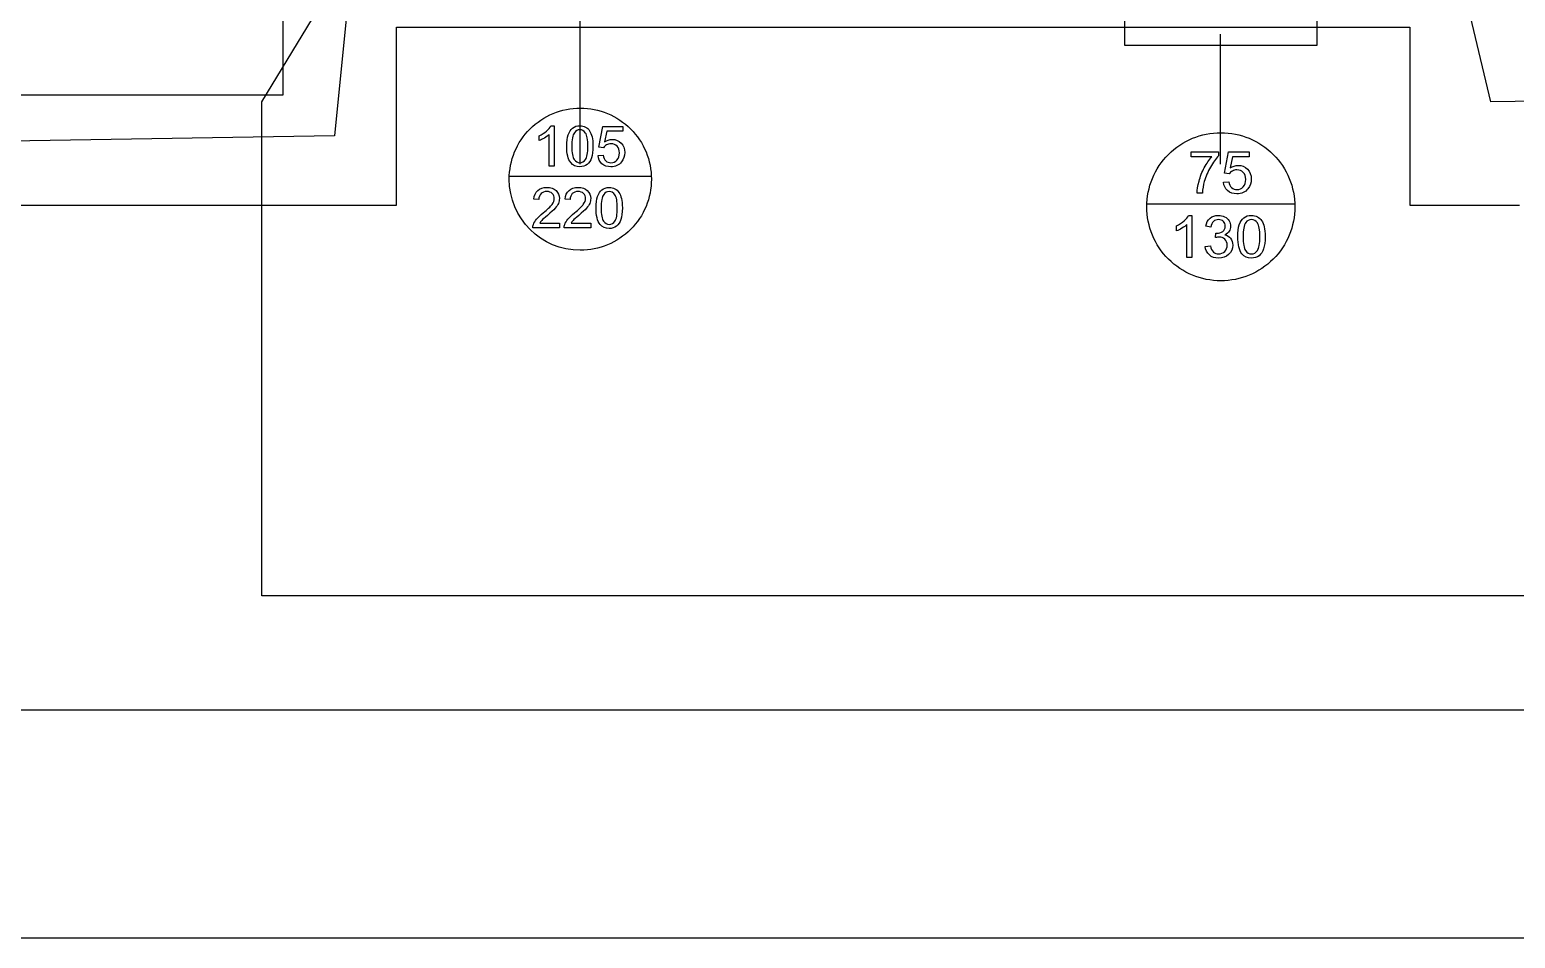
# Model space of a CAD drawing. Extents: x 2.6 to 26.4, y 3.1 to 19.6.
# Drawn here: x 8.14 to 13.84, y 3.12 to 6.61 of the extents above; entities that cross this region are included whole.
import ezdxf

# ---------------------------------------------------------------- set-up
doc = ezdxf.new("R2010")
doc.units = 0
for name, color, linetype in [('garden', 7, 'CONTINUOUS'), ('okna-drzwi_kopia', 7, 'CONTINUOUS'), ('rozmiarowka_kopia', 7, 'CONTINUOUS'), ('sciany', 7, 'CONTINUOUS')]:
    doc.layers.add(name, color=color, linetype=linetype)

msp = doc.modelspace()

# ---------------------------------------------------------------- linework, layer by layer
at = {"layer": 'garden', "color": 7}
for points in [[(2.592917, 19.577231), (26.405417, 19.577231), (26.405417, 3.120148), (2.592917, 3.120148)], [(4.470063, 15.233314), (23.784692, 15.233314), (23.784692, 6.46842), (13.747867, 6.331941), (13.610701, 6.908078), (9.37782, 6.908078), (9.307661, 6.201818), (4.470063, 6.122306)], [(9.028062, 6.331941), (9.37782, 6.908078), (9.819822, 6.947791), (13.096207, 6.846435), (14.012271, 6.819563), (13.906617, 6.331941), (13.906617, 4.435032), (9.028062, 4.435032)]]:
    msp.add_lwpolyline(points, close=True, dxfattribs=at)
at = {"layer": 'okna-drzwi_kopia', "color": 7}
for points in [[(13.079808, 6.547681), (12.3428, 6.547681), (12.3428, 7.043433), (13.079808, 7.043433)], [(10.199387, 6.161307)], [(10.218893, 6.161305)], [(10.319601, 6.125555)], [(10.524655, 6.034958)], [(12.721408, 6.023453)], [(10.312156, 5.924289)], [(10.331662, 5.924288)], [(12.995633, 5.929095)], [(12.651332, 5.776895)], [(12.776432, 5.813838)], [(12.796752, 5.813838)]]:
    msp.add_lwpolyline(points, close=True, dxfattribs=at)
for points in [[(10.251644, 6.092467), (10.251644, 6.773032)], [(12.70833, 6.591569), (12.70833, 6.092031)], [(10.138429, 6.240291), (10.150662, 6.240291), (10.150662, 6.085059)], [(10.340797, 6.155824), (10.322975, 6.158144), (10.33795, 6.237554), (10.414829, 6.237554), (10.414829, 6.219415), (10.353136, 6.219415), (10.344806, 6.177864)], [(10.093715, 6.183133), (10.093715, 6.201483)], [(10.150662, 6.085059), (10.13168, 6.085059), (10.13168, 6.20602)], [(10.319606, 6.125555), (10.339538, 6.127245)], [(12.59752, 6.121198), (12.59752, 6.140199), (12.701749, 6.140199), (12.701749, 6.124822)], [(12.676377, 6.121198), (12.59752, 6.121198)], [(12.743484, 6.054972), (12.724923, 6.057391), (12.740518, 6.140093), (12.820585, 6.140093), (12.820585, 6.121201), (12.756334, 6.121201), (12.747658, 6.077929)], [(9.978632, 6.046038), (10.524653, 6.046038)], [(12.721408, 6.023449), (12.742166, 6.02521)], [(10.092377, 5.956549), (10.072868, 5.958549)], [(10.212599, 5.956549), (10.193089, 5.958549)], [(12.426976, 5.940636), (12.995633, 5.940636)], [(12.640352, 5.981274), (12.620034, 5.981274)], [(12.587746, 5.896101), (12.600486, 5.896101), (12.600486, 5.734431)], [(10.171472, 5.866286), (10.171472, 5.848041), (10.069283, 5.848041)], [(10.095647, 5.866274), (10.171472, 5.866286)], [(10.291694, 5.866286), (10.291694, 5.848041), (10.189505, 5.848041)], [(10.215859, 5.866274), (10.291694, 5.866286)], [(12.541178, 5.836573), (12.541178, 5.855683)], [(12.600486, 5.734431), (12.580716, 5.734431), (12.580716, 5.860406)], [(12.673086, 5.85081), (12.653317, 5.854322)], [(12.690327, 5.810651), (12.692523, 5.828004)], [(12.651337, 5.776935), (12.671107, 5.779567)]]:
    msp.add_lwpolyline(points, dxfattribs=at)
for points in [[(10.058596, 6.228005), (10.109796, 6.279205), (10.179237, 6.307969), (10.251644, 6.307969)], [(10.251644, 6.307969), (10.324051, 6.307969), (10.393493, 6.279205), (10.444692, 6.228006)], [(9.978634, 6.034958), (9.978634, 6.107365), (10.007397, 6.176806), (10.058596, 6.228005)], [(10.093715, 6.201483), (10.104331, 6.206476), (10.113611, 6.212522), (10.121556, 6.219622)], [(10.121556, 6.219622), (10.129501, 6.226722), (10.135125, 6.233612), (10.138429, 6.240291)], [(10.204974, 6.205387), (10.208774, 6.216565), (10.214363, 6.225178), (10.221742, 6.231224)], [(10.221742, 6.231224), (10.229195, 6.23727), (10.238545, 6.240294), (10.249794, 6.240294)], [(10.249584, 6.22458), (10.240866, 6.22458), (10.233906, 6.220889), (10.228703, 6.213507)], [(10.27173, 6.212031), (10.265823, 6.220397), (10.258441, 6.22458), (10.249584, 6.22458)], [(10.249794, 6.240294), (10.25809, 6.240294), (10.265367, 6.238607), (10.271624, 6.235234)], [(10.271624, 6.235234), (10.277884, 6.231927), (10.283051, 6.227111), (10.287126, 6.220787)], [(10.287126, 6.220787), (10.291206, 6.214527), (10.294406, 6.206863), (10.296726, 6.197797)], [(10.444692, 6.228006), (10.495892, 6.176806), (10.524655, 6.107365), (10.524655, 6.034958)], [(10.113647, 6.192943), (10.106265, 6.188583), (10.099621, 6.185313), (10.093715, 6.183133)], [(10.13168, 6.20602), (10.127107, 6.20166), (10.121096, 6.197301), (10.113647, 6.192943)], [(10.199384, 6.161305), (10.199384, 6.179584), (10.201247, 6.194278), (10.204974, 6.205387)], [(10.214678, 6.098454), (10.204484, 6.11132), (10.199387, 6.132271), (10.199387, 6.161307)], [(10.228703, 6.213507), (10.222163, 6.204086), (10.218893, 6.186685), (10.218893, 6.161305)], [(10.218894, 6.161305), (10.218894, 6.135925), (10.221847, 6.119016), (10.227754, 6.11058)], [(10.28069, 6.161305), (10.28069, 6.186755), (10.277703, 6.203664), (10.27173, 6.212031)], [(10.27173, 6.110685), (10.277703, 6.119121), (10.28069, 6.135995), (10.28069, 6.161305)], [(10.300206, 6.161308), (10.300206, 6.143169), (10.298343, 6.12851), (10.294616, 6.117332)], [(10.296726, 6.197797), (10.299046, 6.188797), (10.300206, 6.176634), (10.300206, 6.161308)], [(10.352398, 6.16658), (10.347478, 6.16384), (10.343611, 6.160254), (10.340797, 6.155824)], [(10.344806, 6.177864), (10.354086, 6.18433), (10.363823, 6.187564), (10.374018, 6.187564)], [(10.368955, 6.1708), (10.362842, 6.1708), (10.357323, 6.169393), (10.352398, 6.16658)], [(10.392788, 6.16141), (10.386741, 6.16767), (10.378797, 6.1708), (10.368955, 6.1708)], [(10.374018, 6.187564), (10.387516, 6.187564), (10.398905, 6.182888), (10.408186, 6.173538)], [(10.401968, 6.135784), (10.401968, 6.14661), (10.398908, 6.155152), (10.392788, 6.16141)], [(10.408186, 6.173538), (10.417466, 6.164188), (10.422106, 6.152166), (10.422106, 6.137472)], [(12.510254, 6.130146), (12.563576, 6.183468), (12.635896, 6.213424), (12.711304, 6.213424)], [(12.711304, 6.213424), (12.786713, 6.213424), (12.859033, 6.183468), (12.912355, 6.130146)], [(10.227754, 6.11058), (10.233727, 6.102214), (10.241074, 6.098031), (10.249795, 6.098031)], [(10.249795, 6.098031), (10.258513, 6.098031), (10.265825, 6.102249), (10.27173, 6.110685)], [(10.294616, 6.117332), (10.290889, 6.106224), (10.2853, 6.097611), (10.277848, 6.091495)], [(10.334787, 6.094234), (10.325928, 6.102108), (10.320866, 6.112548), (10.319601, 6.125555)], [(10.339538, 6.127245), (10.341011, 6.117543), (10.344421, 6.110231), (10.349767, 6.10531)], [(10.349767, 6.10531), (10.35518, 6.100456), (10.361684, 6.09803), (10.369277, 6.09803)], [(10.369277, 6.09803), (10.378416, 6.09803), (10.38615, 6.101474), (10.392478, 6.108364)], [(10.392478, 6.108364), (10.398805, 6.115254), (10.401968, 6.124394), (10.401968, 6.135784)], [(10.422106, 6.137472), (10.422106, 6.123481), (10.418028, 6.111388), (10.409873, 6.101194)], [(12.426976, 5.929095), (12.426976, 6.004504), (12.456932, 6.076824), (12.510254, 6.130146)], [(12.647931, 6.079023), (12.656864, 6.095717), (12.666346, 6.109776), (12.676377, 6.121198)], [(12.701749, 6.124822), (12.691498, 6.113913), (12.68132, 6.099415), (12.671216, 6.08133)], [(12.912355, 6.130146), (12.965677, 6.076824), (12.995633, 6.004504), (12.995633, 5.929095)], [(10.249796, 6.082425), (10.234891, 6.082425), (10.223185, 6.087768), (10.214678, 6.098454)], [(10.277848, 6.091495), (10.270466, 6.085448), (10.261115, 6.082425), (10.249796, 6.082425)], [(10.369272, 6.082423), (10.355211, 6.082423), (10.343716, 6.08636), (10.334787, 6.094234)], [(10.409873, 6.101194), (10.39996, 6.08868), (10.386427, 6.082423), (10.369272, 6.082423)], [(12.627502, 6.027184), (12.632265, 6.045123), (12.639075, 6.062402), (12.647931, 6.079023)], [(12.671216, 6.08133), (12.661185, 6.063244), (12.653424, 6.044646), (12.647932, 6.025536)], [(12.755565, 6.066175), (12.750438, 6.063321), (12.746411, 6.059587), (12.743484, 6.054972)], [(12.747658, 6.077929), (12.757323, 6.084665), (12.767464, 6.088033), (12.77808, 6.088033)], [(12.772809, 6.070568), (12.766439, 6.070568), (12.760691, 6.069103), (12.755565, 6.066175)], [(12.797631, 6.060792), (12.791334, 6.067309), (12.78306, 6.070568), (12.772809, 6.070568)], [(12.77808, 6.088033), (12.792139, 6.088033), (12.804001, 6.083163), (12.813666, 6.073425)], [(12.807186, 6.034104), (12.807186, 6.045379), (12.804001, 6.054276), (12.797631, 6.060792)], [(12.813666, 6.073425), (12.823331, 6.063687), (12.828163, 6.051167), (12.828163, 6.035864)], [(10.251644, 5.761948), (10.100865, 5.761948), (9.978634, 5.884178), (9.978634, 6.034958)], [(10.072868, 5.958549), (10.074201, 5.973102), (10.079228, 5.984175), (10.087948, 5.991769)], [(10.087948, 5.991769), (10.096666, 5.999432), (10.108372, 6.003264), (10.123066, 6.003264)], [(10.123066, 6.003264), (10.1379, 6.003264), (10.149641, 5.999151), (10.158289, 5.990925)], [(10.158289, 5.990925), (10.166936, 5.982699), (10.17126, 5.972504), (10.17126, 5.960342)], [(10.193089, 5.958549), (10.194422, 5.973102), (10.199449, 5.984175), (10.208169, 5.991769)], [(10.208169, 5.991769), (10.216887, 5.999432), (10.228593, 6.003264), (10.243287, 6.003264)], [(10.243287, 6.003264), (10.258122, 6.003264), (10.269863, 5.999151), (10.27851, 5.990925)], [(10.27851, 5.990925), (10.287157, 5.982699), (10.291481, 5.972504), (10.291481, 5.960342)], [(10.317743, 5.968369), (10.321543, 5.979547), (10.327132, 5.98816), (10.334511, 5.994206)], [(10.334511, 5.994206), (10.341964, 6.000252), (10.351314, 6.003276), (10.362563, 6.003276)], [(10.362563, 6.003276), (10.370859, 6.003276), (10.378136, 6.001589), (10.384393, 5.998216)], [(10.384393, 5.998216), (10.390653, 5.994909), (10.39582, 5.990093), (10.399895, 5.983768)], [(10.524655, 6.034958), (10.524655, 5.962551), (10.495891, 5.893109), (10.444692, 5.84191)], [(12.620034, 5.981274), (12.620262, 5.993941), (12.622751, 6.009245), (12.627502, 6.027184)], [(12.647932, 6.025536), (12.643978, 6.012063), (12.641452, 5.997309), (12.640352, 5.981274)], [(12.737224, 5.990833), (12.727998, 5.999034), (12.722726, 6.009907), (12.721408, 6.023453)], [(12.773139, 5.978532), (12.758494, 5.978532), (12.746523, 5.982632), (12.737224, 5.990833)], [(12.742166, 6.02521), (12.743704, 6.015105), (12.747255, 6.00749), (12.752819, 6.002364)], [(12.752819, 6.002364), (12.758459, 5.997311), (12.765232, 5.994785), (12.773139, 5.994785)], [(12.773139, 5.994785), (12.782657, 5.994785), (12.790711, 5.998373), (12.797301, 6.005548)], [(12.815423, 5.998082), (12.805099, 5.985049), (12.791004, 5.978532), (12.773139, 5.978532)], [(12.797301, 6.005548), (12.803891, 6.012724), (12.807186, 6.022242), (12.807186, 6.034104)], [(12.828163, 6.035864), (12.828163, 6.021293), (12.823916, 6.008699), (12.815423, 5.998082)], [(10.100707, 5.979328), (10.09522, 5.973841), (10.092444, 5.966248), (10.092377, 5.956549)], [(10.122642, 5.987558), (10.113502, 5.987558), (10.10619, 5.984814), (10.100707, 5.979328)], [(10.108825, 5.9052), (10.125628, 5.918979), (10.136982, 5.929876), (10.142888, 5.937892)], [(10.143628, 5.979758), (10.138281, 5.984958), (10.131286, 5.987558), (10.122642, 5.987558)], [(10.142888, 5.937892), (10.148795, 5.945976), (10.151748, 5.953604), (10.151748, 5.960776)], [(10.151748, 5.960776), (10.151748, 5.968298), (10.149041, 5.974626), (10.143628, 5.979758)], [(10.16746, 5.942098), (10.164927, 5.936124), (10.160708, 5.929832), (10.154805, 5.923221)], [(10.17126, 5.960342), (10.17126, 5.954155), (10.169993, 5.948074), (10.16746, 5.942098)], [(10.220929, 5.979328), (10.215442, 5.973841), (10.212666, 5.966248), (10.212599, 5.956549)], [(10.242864, 5.987558), (10.233725, 5.987558), (10.226413, 5.984814), (10.220929, 5.979328)], [(10.229047, 5.9052), (10.24585, 5.918979), (10.257205, 5.929876), (10.26311, 5.937892)], [(10.26385, 5.979758), (10.25851, 5.984958), (10.251515, 5.987558), (10.242864, 5.987558)], [(10.26311, 5.937892), (10.269017, 5.945976), (10.27197, 5.953604), (10.27197, 5.960776)], [(10.27197, 5.960776), (10.27197, 5.968298), (10.269263, 5.974626), (10.26385, 5.979758)], [(10.287681, 5.942098), (10.285148, 5.936124), (10.280929, 5.929832), (10.275026, 5.923221)], [(10.291481, 5.960342), (10.291481, 5.954155), (10.290214, 5.948074), (10.287681, 5.942098)], [(10.312153, 5.924288), (10.312153, 5.942567), (10.314016, 5.957261), (10.317743, 5.968369)], [(10.341472, 5.976489), (10.334932, 5.967068), (10.331662, 5.949668), (10.331662, 5.924288)], [(10.362353, 5.987562), (10.353635, 5.987562), (10.346675, 5.983871), (10.341472, 5.976489)], [(10.384499, 5.975013), (10.378592, 5.983379), (10.37121, 5.987562), (10.362353, 5.987562)], [(10.393459, 5.924288), (10.393459, 5.949738), (10.390472, 5.966646), (10.384499, 5.975013)], [(10.399895, 5.983768), (10.403975, 5.977508), (10.407175, 5.969844), (10.409495, 5.960778)], [(10.409495, 5.960778), (10.411815, 5.951778), (10.412975, 5.939616), (10.412975, 5.92429)], [(10.071493, 5.861224), (10.074093, 5.868184), (10.078241, 5.875038), (10.083937, 5.881788)], [(10.083937, 5.881788), (10.089704, 5.888537), (10.098, 5.896341), (10.108825, 5.9052)], [(10.103657, 5.876503), (10.100424, 5.873129), (10.097754, 5.86972), (10.095647, 5.866274)], [(10.125593, 5.896013), (10.114204, 5.886451), (10.106892, 5.879947), (10.103657, 5.876503)], [(10.154805, 5.923221), (10.148972, 5.916614), (10.139234, 5.907545), (10.125593, 5.896013)], [(10.191715, 5.861224), (10.194315, 5.868184), (10.198463, 5.875038), (10.204159, 5.881788)], [(10.204159, 5.881788), (10.209926, 5.888537), (10.218222, 5.896341), (10.229047, 5.9052)], [(10.223879, 5.876503), (10.220646, 5.873129), (10.217972, 5.86972), (10.215859, 5.866274)], [(10.245814, 5.896013), (10.234425, 5.886451), (10.227113, 5.879947), (10.223879, 5.876503)], [(10.275026, 5.923221), (10.269193, 5.916614), (10.259455, 5.907545), (10.245814, 5.896013)], [(10.327447, 5.861436), (10.317253, 5.874301), (10.312156, 5.895252), (10.312156, 5.924289)], [(10.331663, 5.924288), (10.331663, 5.898907), (10.334616, 5.881998), (10.340523, 5.873562)], [(10.384499, 5.873668), (10.390472, 5.882104), (10.393459, 5.898978), (10.393459, 5.924288)], [(10.407385, 5.880314), (10.403658, 5.869205), (10.398069, 5.860592), (10.390617, 5.854476)], [(10.412975, 5.92429), (10.412975, 5.90615), (10.411112, 5.891492), (10.407385, 5.880314)], [(12.510254, 5.728045), (12.456932, 5.781367), (12.426976, 5.853687), (12.426976, 5.929095)], [(12.570173, 5.874574), (12.578447, 5.881969), (12.584304, 5.889145), (12.587746, 5.896101)], [(12.653317, 5.854322), (12.655733, 5.867574), (12.661224, 5.877825), (12.669792, 5.885074)], [(12.669792, 5.885074), (12.678358, 5.892396), (12.689011, 5.896057), (12.701751, 5.896057)], [(12.702192, 5.879802), (12.694503, 5.879802), (12.688096, 5.877387), (12.682971, 5.872556)], [(12.701751, 5.896057), (12.710538, 5.896057), (12.718629, 5.894155), (12.726025, 5.890349)], [(12.721192, 5.872667), (12.716287, 5.877424), (12.709954, 5.879802), (12.702192, 5.879802)], [(12.726025, 5.890349), (12.73342, 5.886612), (12.739058, 5.881487), (12.742938, 5.874973)], [(12.782253, 5.859747), (12.786207, 5.871389), (12.792028, 5.880358), (12.799716, 5.886655)], [(12.799716, 5.886655), (12.807477, 5.892952), (12.817215, 5.896101), (12.828931, 5.896101)], [(12.828713, 5.879736), (12.819633, 5.879736), (12.812385, 5.875892), (12.806966, 5.868204)], [(12.851777, 5.866666), (12.845627, 5.875379), (12.837938, 5.879736), (12.828713, 5.879736)], [(12.828931, 5.896101), (12.837571, 5.896101), (12.845149, 5.894343), (12.851666, 5.890828)], [(12.851666, 5.890828), (12.858182, 5.887387), (12.863564, 5.882372), (12.86781, 5.875782)], [(12.995633, 5.929095), (12.995633, 5.853687), (12.965677, 5.781367), (12.912355, 5.728045)], [(10.069283, 5.848041), (10.06915, 5.852607), (10.069886, 5.857002), (10.071493, 5.861224)], [(10.189505, 5.848041), (10.189372, 5.852607), (10.190108, 5.857002), (10.191715, 5.861224)], [(10.444692, 5.84191), (10.393492, 5.790711), (10.324051, 5.761947), (10.251644, 5.761948)], [(10.362565, 5.845406), (10.34766, 5.845406), (10.335954, 5.850749), (10.327447, 5.861436)], [(10.340523, 5.873562), (10.346496, 5.865196), (10.353843, 5.861013), (10.362564, 5.861013)], [(10.362564, 5.861013), (10.371282, 5.861013), (10.378594, 5.865231), (10.384499, 5.873668)], [(10.390617, 5.854476), (10.383235, 5.848429), (10.373884, 5.845406), (10.362565, 5.845406)], [(12.541178, 5.855683), (12.552234, 5.860884), (12.561899, 5.867181), (12.570173, 5.874574)], [(12.561935, 5.846787), (12.554247, 5.842247), (12.547328, 5.838842), (12.541178, 5.836573)], [(12.580716, 5.860406), (12.57596, 5.855866), (12.569699, 5.851326), (12.561935, 5.846787)], [(12.682971, 5.872556), (12.677844, 5.867725), (12.674549, 5.860476), (12.673086, 5.85081)], [(12.692523, 5.828004), (12.693839, 5.827833), (12.694902, 5.827747), (12.695711, 5.827747)], [(12.695711, 5.827747), (12.704131, 5.827747), (12.711709, 5.829943), (12.718445, 5.834336)], [(12.718445, 5.834336), (12.725181, 5.838728), (12.72855, 5.845501), (12.72855, 5.854654)], [(12.72855, 5.854654), (12.72855, 5.861903), (12.726097, 5.867907), (12.721192, 5.872667)], [(12.743263, 5.835214), (12.739532, 5.829503), (12.734004, 5.824963), (12.726679, 5.821595)], [(12.726679, 5.821595), (12.736198, 5.819396), (12.743593, 5.81482), (12.748865, 5.807866)], [(12.742938, 5.874973), (12.746892, 5.868457), (12.748869, 5.861537), (12.748869, 5.854215)], [(12.748869, 5.854215), (12.748869, 5.847259), (12.747, 5.840925), (12.743263, 5.835214)], [(12.776434, 5.813838), (12.776434, 5.832875), (12.778374, 5.848178), (12.782253, 5.859747)], [(12.806966, 5.868204), (12.800157, 5.858392), (12.796752, 5.840271), (12.796752, 5.813838)], [(12.861112, 5.813838), (12.861112, 5.840343), (12.858001, 5.857953), (12.851777, 5.866666)], [(12.86781, 5.875782), (12.87206, 5.869266), (12.875392, 5.861285), (12.877805, 5.851839)], [(12.877805, 5.851839), (12.88022, 5.842467), (12.881428, 5.8298), (12.881428, 5.813838)], [(12.667257, 5.744166), (12.657959, 5.752586), (12.65265, 5.763495), (12.651332, 5.776895)], [(12.671107, 5.779567), (12.673374, 5.768364), (12.677218, 5.760273), (12.682639, 5.755294)], [(12.704276, 5.812847), (12.700544, 5.812847), (12.695895, 5.812115), (12.690327, 5.810651)], [(12.7269, 5.803951), (12.720969, 5.809881), (12.713428, 5.812847), (12.704276, 5.812847)], [(12.726131, 5.757603), (12.732575, 5.764046), (12.735796, 5.772027), (12.735796, 5.781545)], [(12.735796, 5.781545), (12.735796, 5.790624), (12.732831, 5.798093), (12.7269, 5.803951)], [(12.756769, 5.781947), (12.756769, 5.767888), (12.751644, 5.755954), (12.741393, 5.746142)], [(12.748865, 5.807866), (12.754134, 5.800984), (12.756769, 5.792344), (12.756769, 5.781947)], [(12.792357, 5.74838), (12.78174, 5.761779), (12.776432, 5.783598), (12.776432, 5.813838)], [(12.796752, 5.813838), (12.796752, 5.787405), (12.799827, 5.769796), (12.805978, 5.76101)], [(12.851777, 5.761119), (12.858001, 5.769906), (12.861112, 5.787479), (12.861112, 5.813838)], [(12.875609, 5.768039), (12.871729, 5.75647), (12.865908, 5.747501), (12.858145, 5.74113)], [(12.881428, 5.813838), (12.881428, 5.794947), (12.879488, 5.779681), (12.875609, 5.768039)], [(12.711304, 5.644767), (12.635896, 5.644767), (12.563576, 5.674723), (12.510254, 5.728045)], [(12.702513, 5.731535), (12.688382, 5.731535), (12.67663, 5.735745), (12.667257, 5.744166)], [(12.682639, 5.755294), (12.688131, 5.750389), (12.694794, 5.747937), (12.702628, 5.747937)], [(12.741393, 5.746142), (12.731142, 5.736404), (12.718182, 5.731535), (12.702513, 5.731535)], [(12.702628, 5.747937), (12.711927, 5.747937), (12.719761, 5.751159), (12.726131, 5.757603)], [(12.912355, 5.728045), (12.859033, 5.674723), (12.786713, 5.644767), (12.711304, 5.644767)], [(12.828931, 5.731685), (12.813408, 5.731685), (12.801217, 5.73725), (12.792357, 5.74838)], [(12.805978, 5.76101), (12.812202, 5.752296), (12.819853, 5.747939), (12.828932, 5.747939)], [(12.858145, 5.74113), (12.850457, 5.734834), (12.840719, 5.731685), (12.828931, 5.731685)], [(12.828932, 5.747939), (12.838011, 5.747939), (12.845627, 5.752333), (12.851777, 5.761119)]]:
    msp.add_open_spline(points, degree=3, dxfattribs=at)
at = {"layer": 'rozmiarowka_kopia', "color": 1}
msp.add_lwpolyline([(4.464844, 3.997029), (23.958022, 3.997029)], dxfattribs=at)
at = {"layer": 'sciany', "color": 7}
msp.add_lwpolyline([(19.757765, 9.962264), (9.10885, 9.962264), (9.10885, 9.86103), (9.10885, 6.357161), (4.891484, 6.357161), (4.891484, 11.807061), (4.693047, 11.807061), (4.470063, 11.807061), (4.470063, 6.357161), (4.468409, 6.357161), (4.468409, 5.935688), (9.124662, 5.935688), (9.546135, 5.935688), (9.546135, 6.357161), (9.546135, 6.619057), (13.437371, 6.619057), (13.437371, 6.357161), (13.437371, 5.935688), (13.858844, 5.935688)], dxfattribs=at)

doc.saveas('drawing.dxf')
